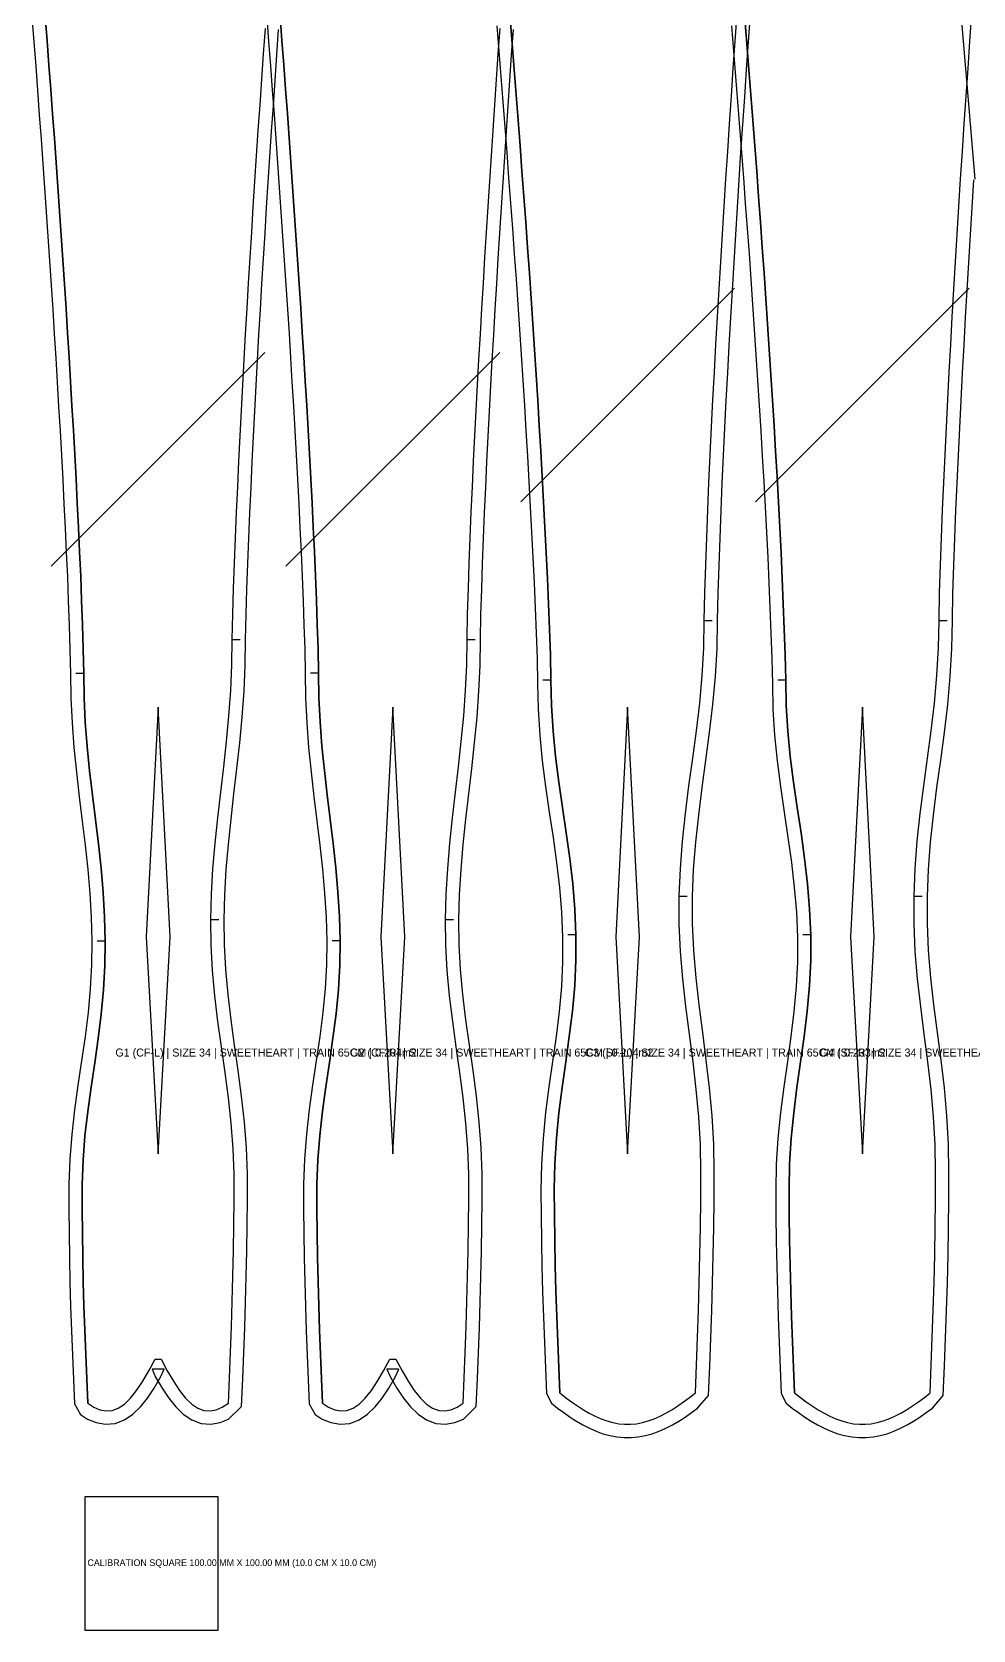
# Model space of a CAD drawing. Header units: millimetres. Extents: x -34 to 1522, y 40 to 2232.
# Drawn here: x 0 to 706, y 40 to 1238 of the extents above; entities that cross this region are included whole.
import ezdxf

# ---------------------------------------------------------------- set-up
doc = ezdxf.new("R2010")
doc.units = ezdxf.units.MM
for name, color, linetype in [('1_BOUNDARY', 7, 'Continuous'), ('2_SEW', 3, 'Continuous'), ('3_SEAM_EDGE', 5, 'Continuous'), ('4_INTERNAL_DART', 6, 'Continuous'), ('6_TEXT', 2, 'Continuous'), ('7_GRAINLINE', 1, 'Continuous'), ('8_NOTCH', 4, 'Continuous'), ('CALIBRATION_100MM', 1, 'Continuous')]:
    doc.layers.add(name, color=color, linetype=linetype)

msp = doc.modelspace()

# ---------------------------------------------------------------- linework, layer by layer
at = {"layer": '1_BOUNDARY'}
for points in [[(0.46, 1248.98), (1.858, 1230.747), (3.24, 1212.515), (4.605, 1194.284), (5.951, 1176.053), (7.278, 1157.822), (8.587, 1139.59), (9.877, 1121.36), (11.146, 1103.13), (12.393, 1084.901), (13.619, 1066.672), (14.822, 1048.443), (16.002, 1030.215), (17.158, 1011.988), (18.287, 993.761), (19.389, 975.535), (20.462, 957.309), (21.505, 939.085), (22.516, 920.863), (23.492, 902.642), (24.43, 884.421), (25.328, 866.203), (26.179, 847.989), (26.979, 829.778), (27.72, 811.573), (28.389, 793.377), (28.963, 775.203), (29.384, 757.051), (29.639, 738.7), (30.478, 720.15), (31.879, 701.636), (33.726, 683.193), (35.866, 664.837), (38.127, 646.574), (40.326, 628.407), (42.291, 610.33), (43.867, 592.332), (44.935, 574.393), (45.413, 556.506), (45.213, 538.679), (44.211, 520.858), (42.494, 502.963), (40.218, 484.96), (37.598, 466.827), (34.884, 448.555), (32.342, 430.146), (30.225, 411.616), (28.749, 392.99), (28.066, 374.355), (28.062, 355.886), (28.227, 337.562), (28.523, 319.252), (28.94, 300.949), (29.465, 282.653), (30.08, 264.368), (30.766, 246.094), (31.499, 227.833), (32.257, 209.585), (36.814, 201.605), (36.814, 201.605), (42.134, 198.205), (48.552, 195.535), (55.52, 194.294), (62.818, 194.915), (69.816, 197.51), (76.125, 201.738), (81.799, 207.24), (87.043, 213.81), (92.025, 221.305), (96.846, 229.554), (99.522, 235.666), (90.478, 235.666), (93.154, 229.554), (97.975, 221.305), (102.957, 213.81), (108.201, 207.24), (113.875, 201.738), (120.184, 197.51), (127.182, 194.915), (134.48, 194.294), (141.448, 195.535), (147.866, 198.205), (157.471, 207.645), (158.501, 228.699), (159.235, 247.807), (159.92, 266.927), (160.536, 286.058), (161.06, 305.199), (161.477, 324.348), (161.773, 343.503), (161.938, 362.67), (161.934, 381.976), (161.253, 401.444), (159.78, 420.901), (157.665, 440.267), (155.125, 459.515), (152.411, 478.633), (149.789, 497.619), (147.511, 516.481), (145.792, 535.239), (144.788, 553.925), (144.587, 572.618), (145.066, 591.369), (146.135, 610.169), (147.713, 629.026), (149.679, 647.957), (151.879, 666.975), (154.14, 686.085), (156.279, 705.285), (158.124, 724.567), (159.523, 743.916), (160.361, 763.3), (160.616, 782.495), (161.038, 801.499), (161.612, 820.524), (162.28, 839.569), (163.022, 858.624), (163.822, 877.684), (164.673, 896.748), (165.571, 915.814), (166.509, 934.883), (167.485, 953.953), (168.497, 973.024), (169.54, 992.097), (170.613, 1011.171), (171.715, 1030.245), (172.844, 1049.32), (173.999, 1068.396), (175.18, 1087.473), (176.383, 1106.55), (177.609, 1125.627), (178.856, 1144.705), (180.126, 1163.784), (181.415, 1182.863), (182.724, 1201.942), (184.052, 1221.021), (185.398, 1240.1)], [(176.46, 1249.311), (177.858, 1231.073), (179.24, 1212.835), (180.604, 1194.598), (181.951, 1176.361), (183.278, 1158.124), (184.587, 1139.887), (185.877, 1121.651), (187.146, 1103.416), (188.393, 1085.18), (189.619, 1066.945), (190.822, 1048.711), (192.002, 1030.477), (193.158, 1012.244), (194.287, 994.011), (195.389, 975.78), (196.462, 957.549), (197.505, 939.319), (198.516, 921.09), (199.492, 902.863), (200.43, 884.637), (201.328, 866.413), (202.179, 848.193), (202.979, 829.976), (203.72, 811.765), (204.389, 793.564), (204.963, 775.384), (205.384, 757.226), (205.639, 738.869), (206.478, 720.314), (207.879, 701.794), (209.726, 683.346), (211.866, 664.983), (214.127, 646.714), (216.326, 628.541), (218.291, 610.459), (219.867, 592.455), (220.935, 574.51), (221.413, 556.616), (221.213, 538.783), (220.211, 520.957), (218.494, 503.056), (216.218, 485.047), (213.598, 466.907), (210.884, 448.629), (208.342, 430.216), (206.224, 411.68), (204.749, 393.048), (204.066, 374.407), (204.062, 355.932), (204.227, 337.603), (204.523, 319.287), (204.94, 300.978), (205.465, 282.677), (206.08, 264.386), (206.766, 246.106), (207.499, 227.839), (208.257, 209.585), (212.814, 201.605), (212.814, 201.605), (218.134, 198.205), (224.552, 195.535), (231.52, 194.294), (238.818, 194.915), (245.816, 197.51), (252.125, 201.738), (257.799, 207.24), (263.043, 213.81), (268.025, 221.305), (272.846, 229.554), (275.522, 235.666), (266.478, 235.666), (269.154, 229.554), (273.975, 221.305), (278.957, 213.81), (284.201, 207.24), (289.875, 201.738), (296.184, 197.51), (303.182, 194.915), (310.48, 194.294), (317.448, 195.535), (323.866, 198.205), (333.471, 207.645), (334.501, 228.699), (335.235, 247.807), (335.92, 266.927), (336.536, 286.058), (337.06, 305.199), (337.477, 324.348), (337.773, 343.503), (337.938, 362.67), (337.934, 381.976), (337.253, 401.444), (335.78, 420.901), (333.665, 440.267), (331.125, 459.515), (328.411, 478.633), (325.789, 497.619), (323.511, 516.481), (321.792, 535.239), (320.788, 553.925), (320.587, 572.618), (321.066, 591.369), (322.135, 610.169), (323.713, 629.026), (325.679, 647.957), (327.879, 666.975), (330.14, 686.085), (332.279, 705.285), (334.124, 724.567), (335.523, 743.916), (336.361, 763.3), (336.616, 782.495), (337.038, 801.499), (337.612, 820.524), (338.28, 839.569), (339.022, 858.624), (339.822, 877.684), (340.673, 896.748), (341.571, 915.814), (342.509, 934.883), (343.485, 953.953), (344.497, 973.024), (345.54, 992.097), (346.613, 1011.171), (347.715, 1030.245), (348.844, 1049.32), (349.999, 1068.396), (351.18, 1087.473), (352.383, 1106.55), (353.609, 1125.627), (354.856, 1144.705), (356.126, 1163.784), (357.415, 1182.863), (358.724, 1201.942), (360.052, 1221.021), (361.398, 1240.1)], [(348.878, 1242.822), (350.421, 1223.837), (351.945, 1204.851), (353.448, 1185.867), (354.93, 1166.882), (356.391, 1147.899), (357.829, 1128.914), (359.245, 1109.931), (360.638, 1090.948), (362.006, 1071.966), (363.348, 1052.984), (364.664, 1034.002), (365.953, 1015.021), (367.212, 996.042), (368.441, 977.062), (369.638, 958.084), (370.801, 939.107), (371.927, 920.132), (373.014, 901.157), (374.058, 882.185), (375.057, 863.215), (376.004, 844.249), (376.892, 825.286), (377.712, 806.33), (378.452, 787.384), (379.08, 768.467), (379.524, 749.538), (379.905, 730.35), (381.11, 710.956), (383.039, 691.634), (385.508, 672.415), (388.286, 653.319), (391.117, 634.353), (393.743, 615.515), (395.932, 596.792), (397.491, 578.163), (398.288, 559.595), (398.249, 541.058), (397.344, 522.501), (395.662, 503.867), (393.378, 485.113), (390.74, 466.217), (388.033, 447.168), (385.561, 427.973), (383.607, 408.65), (382.397, 389.237), (382.064, 369.904), (382.162, 350.759), (382.408, 331.688), (382.793, 312.624), (383.301, 293.568), (383.914, 274.524), (384.609, 255.491), (385.361, 236.474), (386.14, 217.47), (389.974, 210.001), (389.974, 210.001), (394.486, 206.475), (399.12, 203.021), (403.813, 199.734), (408.577, 196.651), (413.42, 193.814), (418.35, 191.266), (423.373, 189.049), (428.492, 187.206), (433.702, 185.776), (438.988, 184.799), (444.323, 184.303), (449.677, 184.303), (455.012, 184.799), (460.298, 185.776), (465.508, 187.206), (470.627, 189.049), (475.65, 191.266), (480.58, 193.814), (485.423, 196.651), (490.187, 199.734), (494.88, 203.021), (499.514, 206.475), (507.644, 215.774), (508.64, 238.195), (509.392, 258.901), (510.087, 279.62), (510.699, 300.35), (511.208, 321.09), (511.592, 341.838), (511.838, 362.592), (511.936, 383.415), (511.604, 404.41), (510.398, 425.479), (508.449, 446.465), (505.981, 467.334), (503.275, 488.068), (500.635, 508.661), (498.347, 529.124), (496.66, 549.477), (495.751, 569.758), (495.712, 590.023), (496.512, 610.315), (498.076, 630.663), (500.269, 651.096), (502.899, 671.636), (505.731, 692.294), (508.507, 713.072), (510.971, 733.962), (512.895, 754.948), (514.096, 775.999), (514.476, 796.862), (514.921, 817.485), (515.55, 838.099), (516.289, 858.737), (517.109, 879.387), (517.998, 900.041), (518.945, 920.7), (519.944, 941.361), (520.989, 962.025), (522.076, 982.69), (523.202, 1003.357), (524.365, 1024.025), (525.562, 1044.694), (526.791, 1065.364), (528.05, 1086.035), (529.339, 1106.706), (530.655, 1127.378), (531.998, 1148.051), (533.366, 1168.724), (534.759, 1189.397), (536.175, 1210.071), (537.614, 1230.745), (539.075, 1251.42)], [(696.845, 1251.964), (698.634, 1231.297), (700.4, 1210.632), (702.141, 1189.967), (703.856, 1169.301), (705.545, 1148.637), (707.207, 1127.973)], [(524.878, 1242.822), (526.421, 1223.837), (527.945, 1204.851), (529.448, 1185.867), (530.93, 1166.882), (532.391, 1147.899), (533.829, 1128.914), (535.245, 1109.931), (536.638, 1090.948), (538.006, 1071.966), (539.348, 1052.984), (540.664, 1034.002), (541.953, 1015.021), (543.212, 996.042), (544.441, 977.062), (545.638, 958.084), (546.801, 939.107), (547.927, 920.132), (549.014, 901.157), (550.058, 882.185), (551.057, 863.215), (552.004, 844.249), (552.892, 825.286), (553.712, 806.33), (554.452, 787.384), (555.08, 768.467), (555.524, 749.538), (555.905, 730.35), (557.11, 710.956), (559.039, 691.634), (561.508, 672.415), (564.286, 653.319), (567.117, 634.353), (569.743, 615.515), (571.932, 596.792), (573.491, 578.163), (574.288, 559.595), (574.249, 541.058), (573.344, 522.501), (571.662, 503.867), (569.378, 485.113), (566.74, 466.217), (564.033, 447.168), (561.561, 427.973), (559.607, 408.65), (558.397, 389.237), (558.064, 369.904), (558.162, 350.759), (558.408, 331.688), (558.793, 312.624), (559.301, 293.568), (559.914, 274.524), (560.609, 255.491), (561.361, 236.474), (562.14, 217.47), (565.974, 210.001), (565.974, 210.001), (570.486, 206.475), (575.12, 203.021), (579.813, 199.734), (584.577, 196.651), (589.42, 193.814), (594.35, 191.266), (599.373, 189.049), (604.492, 187.206), (609.702, 185.776), (614.988, 184.799), (620.323, 184.303), (625.677, 184.303), (631.012, 184.799), (636.298, 185.776), (641.508, 187.206), (646.627, 189.049), (651.65, 191.266), (656.58, 193.814), (661.423, 196.651), (666.187, 199.734), (670.88, 203.021), (675.514, 206.475), (683.644, 215.774), (684.64, 238.195), (685.392, 258.901), (686.087, 279.62), (686.699, 300.35), (687.208, 321.09), (687.592, 341.838), (687.838, 362.592), (687.936, 383.415), (687.604, 404.41), (686.398, 425.479), (684.449, 446.465), (681.981, 467.334), (679.275, 488.068), (676.635, 508.661), (674.347, 529.124), (672.66, 549.477), (671.751, 569.758), (671.712, 590.023), (672.512, 610.315), (674.076, 630.663), (676.269, 651.096), (678.899, 671.636), (681.731, 692.294), (684.507, 713.072), (686.971, 733.962), (688.895, 754.948), (690.096, 775.999), (690.476, 796.862), (690.921, 817.485), (691.55, 838.099), (692.289, 858.737), (693.109, 879.387), (693.998, 900.041), (694.945, 920.7), (695.944, 941.361), (696.989, 962.025), (698.076, 982.69), (699.202, 1003.357), (700.365, 1024.025), (701.562, 1044.694), (702.791, 1065.364), (704.05, 1086.035), (705.339, 1106.706), (706.655, 1127.378)]]:
    msp.add_lwpolyline(points, dxfattribs=at)
at = {"layer": '2_SEW'}
for points in [[(10.43, 1249.749), (11.829, 1231.507), (13.212, 1213.266), (14.577, 1195.025), (15.924, 1176.784), (17.252, 1158.543), (18.562, 1140.301), (19.852, 1122.06), (21.122, 1103.819), (22.37, 1085.578), (23.597, 1067.337), (24.801, 1049.095), (25.982, 1030.854), (27.138, 1012.613), (28.268, 994.372), (29.371, 976.131), (30.445, 957.889), (31.489, 939.648), (32.501, 921.407), (33.478, 903.166), (34.417, 884.924), (35.316, 866.683), (36.169, 848.442), (36.97, 830.201), (37.713, 811.96), (38.383, 793.718), (38.959, 775.477), (39.382, 757.236), (39.635, 738.995), (40.46, 720.754), (41.841, 702.512), (43.668, 684.271), (45.795, 666.03), (48.053, 647.789), (50.261, 629.548), (52.243, 611.306), (53.84, 593.065), (54.926, 574.824), (55.413, 556.583), (55.207, 538.342), (54.182, 520.1), (52.433, 501.859), (50.128, 483.618), (47.492, 465.377), (44.783, 447.136), (42.263, 428.894), (40.178, 410.653), (38.732, 392.412), (38.064, 374.171), (38.062, 355.93), (38.226, 337.688), (38.521, 319.447), (38.937, 301.206), (39.46, 282.965), (40.074, 264.724), (40.758, 246.482), (41.491, 228.241), (42.248, 210), (42.248, 210), (42.248, 210), (46.835, 207.031), (51.422, 205.114), (56.009, 204.282), (60.597, 204.665), (65.184, 206.372), (69.771, 209.46), (74.358, 213.921), (78.945, 219.677), (83.532, 226.584), (88.119, 234.436), (92.706, 242.983), (97.294, 242.983), (101.881, 234.436), (106.468, 226.584), (111.055, 219.677), (115.642, 213.921), (120.229, 209.46), (124.816, 206.372), (129.403, 204.665), (133.991, 204.282), (138.578, 205.114), (143.165, 207.031), (147.752, 210), (148.509, 229.089), (149.242, 248.178), (149.926, 267.267), (150.54, 286.356), (151.063, 305.445), (151.479, 324.534), (151.774, 343.623), (151.938, 362.712), (151.936, 381.801), (151.268, 400.891), (149.822, 419.98), (147.737, 439.069), (145.217, 458.158), (142.508, 477.247), (139.872, 496.336), (137.567, 515.425), (135.818, 534.514), (134.793, 553.603), (134.587, 572.692), (135.074, 591.781), (136.16, 610.87), (137.757, 629.959), (139.739, 649.048), (141.947, 668.137), (144.205, 687.226), (146.332, 706.315), (148.159, 725.404), (149.54, 744.493), (150.365, 763.582), (150.618, 782.672), (151.041, 801.761), (151.617, 820.85), (152.287, 839.939), (153.03, 859.028), (153.831, 878.117), (154.684, 897.206), (155.583, 916.295), (156.522, 935.384), (157.499, 954.473), (158.511, 973.562), (159.555, 992.651), (160.629, 1011.74), (161.732, 1030.829), (162.862, 1049.918), (164.018, 1069.007), (165.199, 1088.096), (166.403, 1107.185), (167.63, 1126.274), (168.878, 1145.363), (170.148, 1164.453), (171.438, 1183.542), (172.748, 1202.631), (174.076, 1221.72), (175.423, 1240.809)], [(186.43, 1250.081), (187.829, 1231.8339), (189.212, 1213.5869), (190.577, 1195.3399), (191.924, 1177.0929), (193.252, 1158.8459), (194.562, 1140.5989), (195.852, 1122.3518), (197.122, 1104.1048), (198.37, 1085.8578), (199.597, 1067.6108), (200.801, 1049.3638), (201.982, 1031.1168), (203.138, 1012.8697), (204.268, 994.6227), (205.371, 976.3757), (206.445, 958.1287), (207.489, 939.8817), (208.501, 921.6347), (209.478, 903.3876), (210.417, 885.1406), (211.316, 866.8936), (212.169, 848.6466), (212.97, 830.3996), (213.713, 812.1526), (214.383, 793.9055), (214.959, 775.6585), (215.382, 757.4115), (215.635, 739.1645), (216.46, 720.9175), (217.841, 702.6705), (219.668, 684.4234), (221.795, 666.1764), (224.053, 647.9294), (226.261, 629.6824), (228.243, 611.4354), (229.84, 593.1884), (230.926, 574.9413), (231.413, 556.6933), (231.207, 538.4463), (230.182, 520.1993), (228.433, 501.9523), (226.128, 483.7053), (223.492, 465.4582), (220.783, 447.2112), (218.263, 428.9642), (216.178, 410.7172), (214.732, 392.4702), (214.064, 374.2232), (214.062, 355.9761), (214.226, 337.7291), (214.521, 319.4821), (214.937, 301.2351), (215.46, 282.9881), (216.074, 264.7411), (216.758, 246.494), (217.491, 228.247), (218.248, 210), (218.248, 210), (218.248, 210), (222.835, 207.031), (227.422, 205.114), (232.009, 204.282), (236.597, 204.665), (241.184, 206.372), (245.771, 209.46), (250.358, 213.921), (254.945, 219.677), (259.532, 226.584), (264.119, 234.436), (268.706, 242.983), (273.294, 242.983), (277.881, 234.436), (282.468, 226.584), (287.055, 219.677), (291.642, 213.921), (296.229, 209.46), (300.816, 206.372), (305.403, 204.665), (309.991, 204.282), (314.578, 205.114), (319.165, 207.031), (323.752, 210), (324.509, 229.089), (325.242, 248.178), (325.926, 267.267), (326.54, 286.356), (327.063, 305.445), (327.479, 324.534), (327.774, 343.623), (327.938, 362.712), (327.936, 381.801), (327.268, 400.891), (325.822, 419.98), (323.737, 439.069), (321.217, 458.158), (318.508, 477.247), (315.872, 496.336), (313.567, 515.425), (311.818, 534.514), (310.793, 553.603), (310.587, 572.692), (311.074, 591.781), (312.16, 610.87), (313.757, 629.959), (315.739, 649.048), (317.947, 668.137), (320.205, 687.226), (322.332, 706.315), (324.159, 725.404), (325.54, 744.493), (326.365, 763.582), (326.618, 782.672), (327.041, 801.761), (327.617, 820.85), (328.287, 839.939), (329.03, 859.028), (329.831, 878.117), (330.684, 897.206), (331.583, 916.295), (332.522, 935.384), (333.499, 954.473), (334.511, 973.562), (335.555, 992.651), (336.629, 1011.74), (337.732, 1030.829), (338.862, 1049.918), (340.018, 1069.007), (341.199, 1088.096), (342.403, 1107.185), (343.63, 1126.274), (344.878, 1145.363), (346.148, 1164.453), (347.438, 1183.542), (348.748, 1202.631), (350.076, 1221.72), (351.423, 1240.809)], [(358.845, 1248.3122), (360.389, 1229.2307), (361.913, 1210.1481), (363.417, 1191.0665), (364.9, 1171.9839), (366.362, 1152.9023), (367.801, 1133.8198), (369.218, 1114.7383), (370.612, 1095.6557), (371.981, 1076.574), (373.324, 1057.4914), (374.641, 1038.4099), (375.931, 1019.3273), (377.191, 1000.2457), (378.421, 981.1631), (379.619, 962.0815), (380.783, 942.999), (381.91, 923.9174), (382.998, 904.8348), (384.044, 885.7532), (385.044, 866.6706), (385.992, 847.5891), (386.882, 828.5065), (387.704, 809.4249), (388.445, 790.3423), (389.076, 771.2608), (389.522, 752.1783), (389.897, 733.0967), (391.077, 714.0141), (392.974, 694.9325), (395.415, 675.8499), (398.179, 656.7683), (401.014, 637.6858), (403.662, 618.6042), (405.882, 599.5216), (407.471, 580.44), (408.286, 561.3574), (408.246, 542.2759), (407.32, 523.1933), (405.606, 504.1116), (403.294, 485.029), (400.642, 465.9474), (397.943, 446.8649), (395.496, 427.7833), (393.574, 408.7007), (392.389, 389.6192), (392.064, 370.5366), (392.162, 351.4551), (392.407, 332.3725), (392.79, 313.2909), (393.297, 294.2083), (393.908, 275.1267), (394.602, 256.0442), (395.353, 236.9626), (396.132, 217.88), (396.132, 217.88), (396.132, 217.88), (400.555, 214.423), (404.979, 211.125), (409.402, 208.026), (413.825, 205.163), (418.249, 202.571), (422.672, 200.284), (427.095, 198.331), (431.518, 196.737), (435.942, 195.522), (440.365, 194.704), (444.788, 194.292), (449.212, 194.292), (453.635, 194.704), (458.058, 195.522), (462.482, 196.737), (466.905, 198.331), (471.328, 200.284), (475.751, 202.571), (480.175, 205.163), (484.598, 208.026), (489.021, 211.125), (493.445, 214.423), (497.868, 217.88), (498.647, 238.565), (499.398, 259.25), (500.092, 279.935), (500.703, 300.62), (501.21, 321.305), (501.593, 341.99), (501.838, 362.675), (501.936, 383.36), (501.611, 404.045), (500.426, 424.73), (498.504, 445.415), (496.057, 466.1), (493.358, 486.785), (490.706, 507.47), (488.394, 528.155), (486.68, 548.84), (485.754, 569.525), (485.714, 590.21), (486.529, 610.895), (488.118, 631.58), (490.338, 652.265), (492.986, 672.95), (495.821, 693.635), (498.585, 714.32), (501.026, 735.005), (502.923, 755.69), (504.103, 776.375), (504.478, 797.06), (504.924, 817.745), (505.555, 838.43), (506.296, 859.115), (507.118, 879.8), (508.008, 900.485), (508.956, 921.17), (509.956, 941.855), (511.002, 962.54), (512.09, 983.225), (513.217, 1003.91), (514.381, 1024.595), (515.579, 1045.28), (516.809, 1065.965), (518.069, 1086.65), (519.359, 1107.335), (520.676, 1128.02), (522.019, 1148.705), (523.388, 1169.39), (524.782, 1190.075), (526.199, 1210.76), (527.638, 1231.445), (529.1, 1252.13)], [(534.845, 1248.3122), (536.389, 1229.2307), (537.913, 1210.1481), (539.417, 1191.0665), (540.9, 1171.9839), (542.362, 1152.9023), (543.801, 1133.8198), (545.218, 1114.7383), (546.612, 1095.6557), (547.981, 1076.574), (549.324, 1057.4914), (550.641, 1038.4099), (551.931, 1019.3273), (553.191, 1000.2457), (554.421, 981.1631), (555.619, 962.0815), (556.783, 942.999), (557.91, 923.9174), (558.998, 904.8348), (560.044, 885.7532), (561.044, 866.6706), (561.992, 847.5891), (562.882, 828.5065), (563.704, 809.4249), (564.445, 790.3423), (565.076, 771.2608), (565.522, 752.1783), (565.897, 733.0967), (567.077, 714.0141), (568.974, 694.9325), (571.415, 675.8499), (574.179, 656.7683), (577.014, 637.6858), (579.662, 618.6042), (581.882, 599.5216), (583.471, 580.44), (584.286, 561.3574), (584.246, 542.2759), (583.32, 523.1933), (581.606, 504.1116), (579.294, 485.029), (576.642, 465.9474), (573.943, 446.8649), (571.496, 427.7833), (569.574, 408.7007), (568.389, 389.6192), (568.064, 370.5366), (568.162, 351.4551), (568.407, 332.3725), (568.79, 313.2909), (569.297, 294.2083), (569.908, 275.1267), (570.602, 256.0442), (571.353, 236.9626), (572.132, 217.88), (572.132, 217.88), (572.132, 217.88), (576.555, 214.423), (580.979, 211.125), (585.402, 208.026), (589.825, 205.163), (594.249, 202.571), (598.672, 200.284), (603.095, 198.331), (607.518, 196.737), (611.942, 195.522), (616.365, 194.704), (620.788, 194.292), (625.212, 194.292), (629.635, 194.704), (634.058, 195.522), (638.482, 196.737), (642.905, 198.331), (647.328, 200.284), (651.751, 202.571), (656.175, 205.163), (660.598, 208.026), (665.021, 211.125), (669.445, 214.423), (673.868, 217.88), (674.647, 238.565), (675.398, 259.25), (676.092, 279.935), (676.703, 300.62), (677.21, 321.305), (677.593, 341.99), (677.838, 362.675), (677.936, 383.36), (677.611, 404.045), (676.426, 424.73), (674.504, 445.415), (672.057, 466.1), (669.358, 486.785), (666.706, 507.47), (664.394, 528.155), (662.68, 548.84), (661.754, 569.525), (661.714, 590.21), (662.529, 610.895), (664.118, 631.58), (666.338, 652.265), (668.986, 672.95), (671.821, 693.635), (674.585, 714.32), (677.026, 735.005), (678.923, 755.69), (680.103, 776.375), (680.478, 797.06), (680.924, 817.745), (681.555, 838.43), (682.296, 859.115), (683.118, 879.8), (684.008, 900.485), (684.956, 921.17), (685.956, 941.855), (687.002, 962.54), (688.09, 983.225), (689.217, 1003.91), (690.381, 1024.595), (691.579, 1045.28), (692.809, 1065.965), (694.069, 1086.65), (695.359, 1107.335), (696.676, 1128.02), (698.019, 1148.705), (699.388, 1169.39), (700.782, 1190.075), (702.199, 1210.76), (703.638, 1231.445), (705.1, 1252.13)]]:
    msp.add_lwpolyline(points, dxfattribs=at)
at = {"layer": '3_SEAM_EDGE'}
for points in [[(42.248, 210), (41.491, 228.241), (40.758, 246.482), (40.074, 264.724), (39.46, 282.965), (38.937, 301.206), (38.521, 319.447), (38.226, 337.688), (38.062, 355.93), (38.064, 374.171), (38.732, 392.412), (40.178, 410.653), (42.263, 428.894), (44.783, 447.136), (47.492, 465.377), (50.128, 483.618), (52.433, 501.859), (54.182, 520.1), (55.207, 538.342), (55.413, 556.583), (54.926, 574.824), (53.84, 593.065), (52.243, 611.306), (50.261, 629.548), (48.053, 647.789), (45.795, 666.03), (43.668, 684.271), (41.841, 702.512), (40.46, 720.754), (39.635, 738.995), (39.382, 757.236), (38.959, 775.477), (38.383, 793.718), (37.713, 811.96), (36.97, 830.201), (36.169, 848.442), (35.316, 866.683), (34.417, 884.924), (33.478, 903.166), (32.501, 921.407), (31.489, 939.648), (30.445, 957.889), (29.371, 976.131), (28.268, 994.372), (27.138, 1012.613), (25.982, 1030.854), (24.801, 1049.095), (23.597, 1067.337), (22.37, 1085.578), (21.122, 1103.819), (19.852, 1122.06), (18.562, 1140.301), (17.252, 1158.543), (15.924, 1176.784), (14.577, 1195.025), (13.212, 1213.266), (11.829, 1231.507), (10.43, 1249.749)], [(218.248, 210), (217.491, 228.247), (216.758, 246.494), (216.074, 264.7411), (215.46, 282.9881), (214.937, 301.2351), (214.521, 319.4821), (214.226, 337.7291), (214.062, 355.9761), (214.064, 374.2232), (214.732, 392.4702), (216.178, 410.7172), (218.263, 428.9642), (220.783, 447.2112), (223.492, 465.4582), (226.128, 483.7053), (228.433, 501.9523), (230.182, 520.1993), (231.207, 538.4463), (231.413, 556.6933), (230.926, 574.9413), (229.84, 593.1884), (228.243, 611.4354), (226.261, 629.6824), (224.053, 647.9294), (221.795, 666.1764), (219.668, 684.4234), (217.841, 702.6705), (216.46, 720.9175), (215.635, 739.1645), (215.382, 757.4115), (214.959, 775.6585), (214.383, 793.9055), (213.713, 812.1526), (212.97, 830.3996), (212.169, 848.6466), (211.316, 866.8936), (210.417, 885.1406), (209.478, 903.3876), (208.501, 921.6347), (207.489, 939.8817), (206.445, 958.1287), (205.371, 976.3757), (204.268, 994.6227), (203.138, 1012.8697), (201.982, 1031.1168), (200.801, 1049.3638), (199.597, 1067.6108), (198.37, 1085.8578), (197.122, 1104.1048), (195.852, 1122.3518), (194.562, 1140.5989), (193.252, 1158.8459), (191.924, 1177.0929), (190.577, 1195.3399), (189.212, 1213.5869), (187.829, 1231.8339), (186.43, 1250.081)], [(396.132, 217.88), (395.353, 236.9626), (394.602, 256.0442), (393.908, 275.1267), (393.297, 294.2083), (392.79, 313.2909), (392.407, 332.3725), (392.162, 351.4551), (392.064, 370.5366), (392.389, 389.6192), (393.574, 408.7007), (395.496, 427.7833), (397.943, 446.8649), (400.642, 465.9474), (403.294, 485.029), (405.606, 504.1116), (407.32, 523.1933), (408.246, 542.2759), (408.286, 561.3574), (407.471, 580.44), (405.882, 599.5216), (403.662, 618.6042), (401.014, 637.6858), (398.179, 656.7683), (395.415, 675.8499), (392.974, 694.9325), (391.077, 714.0141), (389.897, 733.0967), (389.522, 752.1783), (389.076, 771.2608), (388.445, 790.3423), (387.704, 809.4249), (386.882, 828.5065), (385.992, 847.5891), (385.044, 866.6706), (384.044, 885.7532), (382.998, 904.8348), (381.91, 923.9174), (380.783, 942.999), (379.619, 962.0815), (378.421, 981.1631), (377.191, 1000.2457), (375.931, 1019.3273), (374.641, 1038.4099), (373.324, 1057.4914), (371.981, 1076.574), (370.612, 1095.6557), (369.218, 1114.7383), (367.801, 1133.8198), (366.362, 1152.9023), (364.9, 1171.9839), (363.417, 1191.0665), (361.913, 1210.1481), (360.389, 1229.2307), (358.845, 1248.3122)], [(497.868, 217.88), (498.647, 238.565), (499.398, 259.25), (500.092, 279.935), (500.703, 300.62), (501.21, 321.305), (501.593, 341.99), (501.838, 362.675), (501.936, 383.36), (501.611, 404.045), (500.426, 424.73), (498.504, 445.415), (496.057, 466.1), (493.358, 486.785), (490.706, 507.47), (488.394, 528.155), (486.68, 548.84), (485.754, 569.525), (485.714, 590.21), (486.529, 610.895), (488.118, 631.58), (490.338, 652.265), (492.986, 672.95), (495.821, 693.635), (498.585, 714.32), (501.026, 735.005), (502.923, 755.69), (504.103, 776.375), (504.478, 797.06), (504.924, 817.745), (505.555, 838.43), (506.296, 859.115), (507.118, 879.8), (508.008, 900.485), (508.956, 921.17), (509.956, 941.855), (511.002, 962.54), (512.09, 983.225), (513.217, 1003.91), (514.381, 1024.595), (515.579, 1045.28), (516.809, 1065.965), (518.069, 1086.65), (519.359, 1107.335), (520.676, 1128.02), (522.019, 1148.705), (523.388, 1169.39), (524.782, 1190.075), (526.199, 1210.76), (527.638, 1231.445), (529.1, 1252.13)], [(572.132, 217.88), (571.353, 236.9626), (570.602, 256.0442), (569.908, 275.1267), (569.297, 294.2083), (568.79, 313.2909), (568.407, 332.3725), (568.162, 351.4551), (568.064, 370.5366), (568.389, 389.6192), (569.574, 408.7007), (571.496, 427.7833), (573.943, 446.8649), (576.642, 465.9474), (579.294, 485.029), (581.606, 504.1116), (583.32, 523.1933), (584.246, 542.2759), (584.286, 561.3574), (583.471, 580.44), (581.882, 599.5216), (579.662, 618.6042), (577.014, 637.6858), (574.179, 656.7683), (571.415, 675.8499), (568.974, 694.9325), (567.077, 714.0141), (565.897, 733.0967), (565.522, 752.1783), (565.076, 771.2608), (564.445, 790.3423), (563.704, 809.4249), (562.882, 828.5065), (561.992, 847.5891), (561.044, 866.6706), (560.044, 885.7532), (558.998, 904.8348), (557.91, 923.9174), (556.783, 942.999), (555.619, 962.0815), (554.421, 981.1631), (553.191, 1000.2457), (551.931, 1019.3273), (550.641, 1038.4099), (549.324, 1057.4914), (547.981, 1076.574), (546.612, 1095.6557), (545.218, 1114.7383), (543.801, 1133.8198), (542.362, 1152.9023), (540.9, 1171.9839), (539.417, 1191.0665), (537.913, 1210.1481), (536.389, 1229.2307), (534.845, 1248.3122)], [(673.868, 217.88), (674.647, 238.565), (675.398, 259.25), (676.092, 279.935), (676.703, 300.62), (677.21, 321.305), (677.593, 341.99), (677.838, 362.675), (677.936, 383.36), (677.611, 404.045), (676.426, 424.73), (674.504, 445.415), (672.057, 466.1), (669.358, 486.785), (666.706, 507.47), (664.394, 528.155), (662.68, 548.84), (661.754, 569.525), (661.714, 590.21), (662.529, 610.895), (664.118, 631.58), (666.338, 652.265), (668.986, 672.95), (671.821, 693.635), (674.585, 714.32), (677.026, 735.005), (678.923, 755.69), (680.103, 776.375), (680.478, 797.06), (680.924, 817.745), (681.555, 838.43), (682.296, 859.115), (683.118, 879.8), (684.008, 900.485), (684.956, 921.17), (685.956, 941.855), (687.002, 962.54), (688.09, 983.225), (689.217, 1003.91), (690.381, 1024.595), (691.579, 1045.28), (692.809, 1065.965), (694.069, 1086.65), (695.359, 1107.335), (696.676, 1128.02), (698.019, 1148.705), (699.388, 1169.39), (700.782, 1190.075), (702.199, 1210.76), (703.638, 1231.445), (705.1, 1252.13)], [(147.752, 210), (148.509, 229.089), (149.242, 248.178), (149.926, 267.267), (150.54, 286.356), (151.063, 305.445), (151.479, 324.534), (151.774, 343.623), (151.938, 362.712), (151.936, 381.801), (151.268, 400.891), (149.822, 419.98), (147.737, 439.069), (145.217, 458.158), (142.508, 477.247), (139.872, 496.336), (137.567, 515.425), (135.818, 534.514), (134.793, 553.603), (134.587, 572.692), (135.074, 591.781), (136.16, 610.87), (137.757, 629.959), (139.739, 649.048), (141.947, 668.137), (144.205, 687.226), (146.332, 706.315), (148.159, 725.404), (149.54, 744.493), (150.365, 763.582), (150.618, 782.672), (151.041, 801.761), (151.617, 820.85), (152.287, 839.939), (153.03, 859.028), (153.831, 878.117), (154.684, 897.206), (155.583, 916.295), (156.522, 935.384), (157.499, 954.473), (158.511, 973.562), (159.555, 992.651), (160.629, 1011.74), (161.732, 1030.829), (162.862, 1049.918), (164.018, 1069.007), (165.199, 1088.096), (166.403, 1107.185), (167.63, 1126.274), (168.878, 1145.363), (170.148, 1164.453), (171.438, 1183.542), (172.748, 1202.631), (174.076, 1221.72), (175.423, 1240.809)], [(323.752, 210), (324.509, 229.089), (325.242, 248.178), (325.926, 267.267), (326.54, 286.356), (327.063, 305.445), (327.479, 324.534), (327.774, 343.623), (327.938, 362.712), (327.936, 381.801), (327.268, 400.891), (325.822, 419.98), (323.737, 439.069), (321.217, 458.158), (318.508, 477.247), (315.872, 496.336), (313.567, 515.425), (311.818, 534.514), (310.793, 553.603), (310.587, 572.692), (311.074, 591.781), (312.16, 610.87), (313.757, 629.959), (315.739, 649.048), (317.947, 668.137), (320.205, 687.226), (322.332, 706.315), (324.159, 725.404), (325.54, 744.493), (326.365, 763.582), (326.618, 782.672), (327.041, 801.761), (327.617, 820.85), (328.287, 839.939), (329.03, 859.028), (329.831, 878.117), (330.684, 897.206), (331.583, 916.295), (332.522, 935.384), (333.499, 954.473), (334.511, 973.562), (335.555, 992.651), (336.629, 1011.74), (337.732, 1030.829), (338.862, 1049.918), (340.018, 1069.007), (341.199, 1088.096), (342.403, 1107.185), (343.63, 1126.274), (344.878, 1145.363), (346.148, 1164.453), (347.438, 1183.542), (348.748, 1202.631), (350.076, 1221.72), (351.423, 1240.809)]]:
    msp.add_lwpolyline(points, dxfattribs=at)
at = {"layer": '4_INTERNAL_DART'}
for points in [[(95, 397.15), (103.95, 559.67), (95, 732.05), (86.05, 559.67), (95, 397.15)], [(271, 397.15), (279.95, 559.67), (271, 732.05), (262.05, 559.67), (271, 397.15)], [(447, 397.15), (455.95, 559.67), (447, 732.05), (438.05, 559.67), (447, 397.15)], [(623, 397.15), (631.95, 559.67), (623, 732.05), (614.05, 559.67), (623, 397.15)]]:
    msp.add_lwpolyline(points, close=True, dxfattribs=at)
at = {"layer": '7_GRAINLINE'}
for p, q in [((366.9, 885.91), (527.1, 1046.1)), ((542.9, 885.91), (703.1, 1046.1)), ((14.9, 837.68), (175.1, 997.88)), ((190.9, 837.68), (351.1, 997.88))]:
    msp.add_line(p, q, dxfattribs=at)
at = {"layer": '8_NOTCH'}
for p, q in [((504.478, 797.06), (510.478, 797.06)), ((680.478, 797.06), (686.478, 797.06)), ((150.618, 782.672), (156.618, 782.672)), ((326.618, 782.672), (332.618, 782.672)), ((39.382, 757.236), (33.382, 757.236)), ((215.382, 757.4115), (209.382, 757.4115)), ((389.522, 752.1783), (383.522, 752.1783)), ((565.522, 752.1783), (559.522, 752.1783)), ((485.714, 590.21), (491.714, 590.21)), ((661.714, 590.21), (667.714, 590.21)), ((134.587, 572.692), (140.587, 572.692)), ((310.587, 572.692), (316.587, 572.692)), ((55.413, 556.583), (49.413, 556.583)), ((231.413, 556.6933), (225.413, 556.6933)), ((408.286, 561.3574), (402.286, 561.3574)), ((584.286, 561.3574), (578.286, 561.3574))]:
    msp.add_line(p, q, dxfattribs=at)
at = {"layer": 'CALIBRATION_100MM'}
msp.add_lwpolyline([(40, 40), (140, 40), (140, 140), (40, 140), (40, 40)], close=True, dxfattribs=at)

# ---------------------------------------------------------------- texts
at = {"layer": '6_TEXT'}
for s, height, p in [('G1 (CF-L) | SIZE 34 | SWEETHEART | TRAIN 65CM | 0.204m2', 6, (63, 470)), ('G2 (CF-R) | SIZE 34 | SWEETHEART | TRAIN 65CM | 0.204m2', 6, (239, 470)), ('G3 (SF-L) | SIZE 34 | SWEETHEART | TRAIN 65CM | 0.233m2', 6, (415, 470)), ('G4 (SF-R) | SIZE 34 | SWEETHEART | TRAIN 65CM | 0.233m2', 6, (591, 470)), ('CALIBRATION SQUARE 100.00 MM X 100.00 MM (10.0 CM X 10.0 CM)', 5, (42, 88))]:
    msp.add_text(s, height=height, dxfattribs=at).set_placement(p)

doc.saveas('drawing.dxf')
